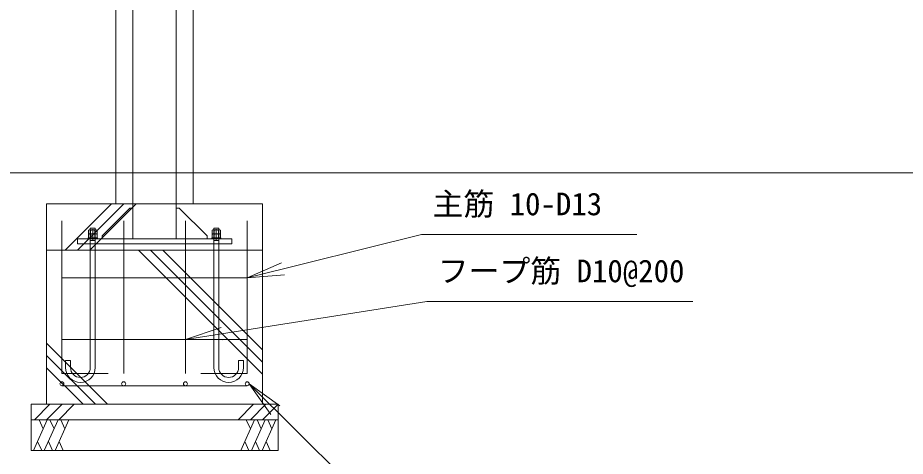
# Model space of a CAD drawing. Units: millimetres at full size, sheet at 1:40; details may follow other scales. Extents: x -800 to 17600, y -600 to 12480.
# Drawn here: x 2164 to 5038, y 2051 to 3472 of the extents above; entities that cross this region are included whole.
import ezdxf
from ezdxf.enums import TextEntityAlignment as Align

# ---------------------------------------------------------------- set-up
doc = ezdxf.new("R2010")
doc.units = ezdxf.units.MM
doc.header["$LTSCALE"] = 40
doc.layers.add('D-STR', color=1, linetype='Continuous', lineweight=13)
doc.layers.add('D-STR-HTXT', color=7, linetype='Continuous', lineweight=13)
doc.styles.add('ＭＳ ゴシック', font='')
doc.styles.get('ＭＳ ゴシック').set_extended_font_data('MS Gothic')

# ---------------------------------------------------------------- blocks, each defined once
blk = doc.blocks.new('open_arrow')
at = {"color": 0, "linetype": 'Continuous', "lineweight": -2}
blk.add_lwpolyline([(7.5, 1.25), (0, 0), (7.5, -1.25)], dxfattribs=at)

msp = doc.modelspace()

# ---------------------------------------------------------------- linework, layer by layer
at = {"layer": 'D-STR'}
for p, q in [((2537, 5248.88), (2537, 2754.88)), ((2676.8, 5248.88), (2676.8, 2754.88)), ((8106.9, 2968.88), (1106.9, 2968.88)), ((2317.84, 2718.88), (2467.84, 2868.88)), ((2357.44, 2718.88), (2507.44, 2868.88)), ((2397.04, 2718.88), (2547.04, 2868.88)), ((2306.9, 2318.88), (2306.9, 2813.89)), ((2398.9, 2789.88), (2398.9, 2337.88)), ((2414.9, 2789.88), (2398.9, 2789.88)), ((2414.9, 2789.88), (2414.9, 2337.88)), ((2506.9, 2318.88), (2506.9, 2813.89)), ((2706.9, 2318.88), (2706.9, 2813.89)), ((2798.9, 2789.88), (2798.9, 2337.88)), ((2798.9, 2789.88), (2814.9, 2789.88)), ((2814.9, 2789.88), (2814.9, 2337.88)), ((2906.9, 2318.88), (2906.9, 2813.89)), ((2393.04, 2782.78), (2395.5, 2784.08)), ((2393.04, 2771.08), (2393.04, 2782.78)), ((2393.04, 2769.78), (2395.5, 2771.08)), ((2393.04, 2771.08), (2420.75, 2771.08)), ((2393.04, 2758.08), (2393.04, 2769.78)), ((2395.5, 2784.08), (2418.3, 2784.08)), ((2395.5, 2771.08), (2418.3, 2771.08)), ((2399.97, 2771.08), (2399.97, 2782.78)), ((2399.97, 2758.08), (2399.97, 2769.78)), ((2406.9, 2768.48), (2406.9, 2786.68)), ((2406.9, 2752.28), (2406.9, 2773.68)), ((2413.82, 2771.08), (2413.82, 2782.78)), ((2413.82, 2758.08), (2413.82, 2769.78)), ((2420.75, 2782.78), (2418.3, 2784.08)), ((2420.75, 2769.78), (2418.3, 2771.08)), ((2420.75, 2771.08), (2420.75, 2782.78)), ((2420.75, 2758.08), (2420.75, 2769.78)), ((2793.04, 2782.78), (2795.5, 2784.08)), ((2793.04, 2771.08), (2793.04, 2782.78)), ((2793.04, 2769.78), (2795.5, 2771.08)), ((2820.75, 2771.08), (2793.04, 2771.08)), ((2793.04, 2758.08), (2793.04, 2769.78)), ((2818.3, 2784.08), (2795.5, 2784.08)), ((2818.3, 2771.08), (2795.5, 2771.08)), ((2799.97, 2771.08), (2799.97, 2782.78)), ((2799.97, 2758.08), (2799.97, 2769.78)), ((2806.9, 2768.48), (2806.9, 2786.68)), ((2806.9, 2752.28), (2806.9, 2773.68)), ((2813.82, 2771.08), (2813.82, 2782.78)), ((2813.82, 2758.08), (2813.82, 2769.78)), ((2820.75, 2782.78), (2818.3, 2784.08)), ((2820.75, 2769.78), (2818.3, 2771.08)), ((2820.75, 2771.08), (2820.75, 2782.78)), ((2820.75, 2758.08), (2820.75, 2769.78)), ((2391.9, 2758.08), (2421.9, 2758.08)), ((2391.9, 2758.08), (2391.9, 2754.88)), ((2391.9, 2754.88), (2421.9, 2754.88)), ((2414.9, 2749.88), (2398.9, 2749.88)), ((2421.9, 2758.08), (2421.9, 2754.88)), ((2821.9, 2758.08), (2791.9, 2758.08)), ((2791.9, 2758.08), (2791.9, 2754.88)), ((2821.9, 2754.88), (2791.9, 2754.88)), ((2798.9, 2749.88), (2814.9, 2749.88)), ((2821.9, 2758.08), (2821.9, 2754.88)), ((2554.45, 2718.88), (2956.9, 2316.44)), ((2594.05, 2718.88), (2956.9, 2356.03)), ((2633.65, 2718.88), (2956.9, 2395.63)), ((2906.9, 2628.88), (2306.9, 2628.88)), ((2256.9, 2416.81), (2454.83, 2218.88)), ((2906.9, 2428.88), (2306.9, 2428.88)), ((2256.9, 2377.21), (2415.23, 2218.88)), ((2334.9, 2360.88), (2318.9, 2360.88)), ((2318.9, 2337.88), (2318.9, 2360.88)), ((2334.9, 2337.88), (2334.9, 2360.88)), ((2878.9, 2360.88), (2894.9, 2360.88)), ((2878.9, 2337.88), (2878.9, 2360.88)), ((2894.9, 2337.88), (2894.9, 2360.88)), ((2256.9, 2337.61), (2375.63, 2218.88)), ((2306.9, 2318.88), (2456.9, 2318.88)), ((2906.9, 2318.88), (2756.9, 2318.88)), ((2906.9, 2278.88), (2306.9, 2278.88)), ((2217.84, 2168.88), (2267.84, 2218.88)), ((2257.44, 2168.88), (2307.44, 2218.88)), ((2297.04, 2168.88), (2347.04, 2218.88)), ((2877.7, 2168.88), (2927.7, 2218.88)), ((2917.3, 2168.88), (2967.3, 2218.88)), ((2956.9, 2168.88), (3006.9, 2218.88)), ((2215.14, 2068.88), (2259.68, 2168.88)), ((2246.55, 2139.39), (2233.41, 2168.88)), ((2249.91, 2068.88), (2294.45, 2168.88)), ((2281.32, 2139.39), (2268.18, 2168.88)), ((2284.68, 2068.88), (2329.22, 2168.88)), ((2316.09, 2139.39), (2302.95, 2168.88)), ((2885.81, 2068.88), (2930.36, 2168.88)), ((2917.22, 2139.39), (2904.08, 2168.88)), ((2920.59, 2068.88), (2965.13, 2168.88)), ((2951.99, 2139.39), (2938.85, 2168.88)), ((2955.36, 2068.88), (2999.9, 2168.88)), ((2986.76, 2139.39), (2973.62, 2168.88)), ((2228.28, 2098.37), (2241.41, 2068.88)), ((2263.05, 2098.37), (2276.18, 2068.88)), ((2297.82, 2098.37), (2310.96, 2068.88)), ((2898.95, 2098.37), (2912.09, 2068.88)), ((2933.72, 2098.37), (2946.86, 2068.88)), ((2968.49, 2098.37), (2981.63, 2068.88))]:
    msp.add_line(p, q, dxfattribs=at)
msp.add_lwpolyline([(2731.9, 3508.88), (2731.9, 2868.88), (2481.9, 2868.88), (2481.9, 3508.88)], dxfattribs=at)
for points in [[(2256.9, 2868.88), (2956.9, 2868.88), (2956.9, 2718.88), (2256.9, 2718.88)], [(2537, 2754.88), (2437, 2754.88), (2437, 2764.88), (2527, 2854.88), (2537, 2854.88)], [(2676.8, 2754.88), (2776.8, 2754.88), (2776.8, 2764.88), (2686.8, 2854.88), (2676.8, 2854.88)], [(2856.9, 2738.88), (2356.9, 2738.88), (2356.9, 2754.88), (2856.9, 2754.88)], [(2356.9, 2738.88), (2856.9, 2738.88), (2856.9, 2754.88), (2356.9, 2754.88)], [(2256.9, 2718.88), (2956.9, 2718.88), (2956.9, 2218.88), (2256.9, 2218.88)], [(2206.9, 2218.88), (3006.9, 2218.88), (3006.9, 2168.88), (2206.9, 2168.88)], [(2206.9, 2168.88), (3006.9, 2168.88), (3006.9, 2068.88), (2206.9, 2068.88)]]:
    msp.add_lwpolyline(points, close=True, dxfattribs=at)
for centre in [(2306.9, 2285.38), (2506.9, 2285.38), (2706.9, 2285.38), (2906.9, 2285.38)]:
    msp.add_circle(centre, 6.5, dxfattribs=at)
for centre, radius, start, end in [((2396.5, 2779.2), 4.98, 45.90122, 78.32053), ((2396.5, 2766.2), 4.98, 45.90122, 78.32053), ((2406.9, 2764.97), 19.11, 68.74529, 111.25471), ((2406.9, 2751.97), 19.11, 68.74529, 111.25471), ((2417.29, 2779.2), 4.98, 101.67947, 134.09878), ((2417.29, 2766.2), 4.98, 101.67947, 134.09878), ((2796.5, 2779.2), 4.98, 45.90122, 78.32053), ((2796.5, 2766.2), 4.98, 45.90122, 78.32053), ((2806.9, 2764.97), 19.11, 68.74529, 111.25471), ((2806.9, 2751.97), 19.11, 68.74529, 111.25471), ((2817.29, 2779.2), 4.98, 101.67947, 134.09878), ((2817.29, 2766.2), 4.98, 101.67947, 134.09878), ((2366.9, 2337.88), 48, 180, 0), ((2366.9, 2337.88), 32, 180, 0), ((2846.9, 2337.88), 48, 180, 0), ((2846.9, 2337.88), 32, 180, 0)]:
    msp.add_arc(centre, radius, start, end, dxfattribs=at)
at = {"layer": 'D-STR-HTXT'}
for points in [[(2906.9, 2628.88), (3471.67, 2769.38), (4168.62, 2769.38)], [(2706.9, 2428.88), (3488.34, 2552.35), (4349.84, 2552.35)], [(2912.96, 2284.83), (3374.25, 1826.94), (3494.25, 1826.94), (4732.59, 1826.94)]]:
    msp.add_lwpolyline(points, dxfattribs=at)

# ---------------------------------------------------------------- block references
at = {"layer": 'D-STR-HTXT', "xscale": 16, "yscale": 16}
for p, rotation in [((2906.9, 2628.88), 14), ((2706.9, 2428.88), 9), ((2912.96, 2284.83), 315.2)]:
    msp.add_blockref('open_arrow', p, dxfattribs=dict(at, rotation=rotation))

# ---------------------------------------------------------------- texts
at = {"layer": 'D-STR-HTXT', "style": 'ＭＳ ゴシック'}
for s, p in [('主筋 10-D13', (3507.18, 2904.89)), ('フープ筋 D10@200', (3523.85, 2687.86))]:
    msp.add_text(s, height=73.31, dxfattribs=at).set_placement(p, align=Align.TOP_LEFT)

doc.saveas('drawing.dxf')
